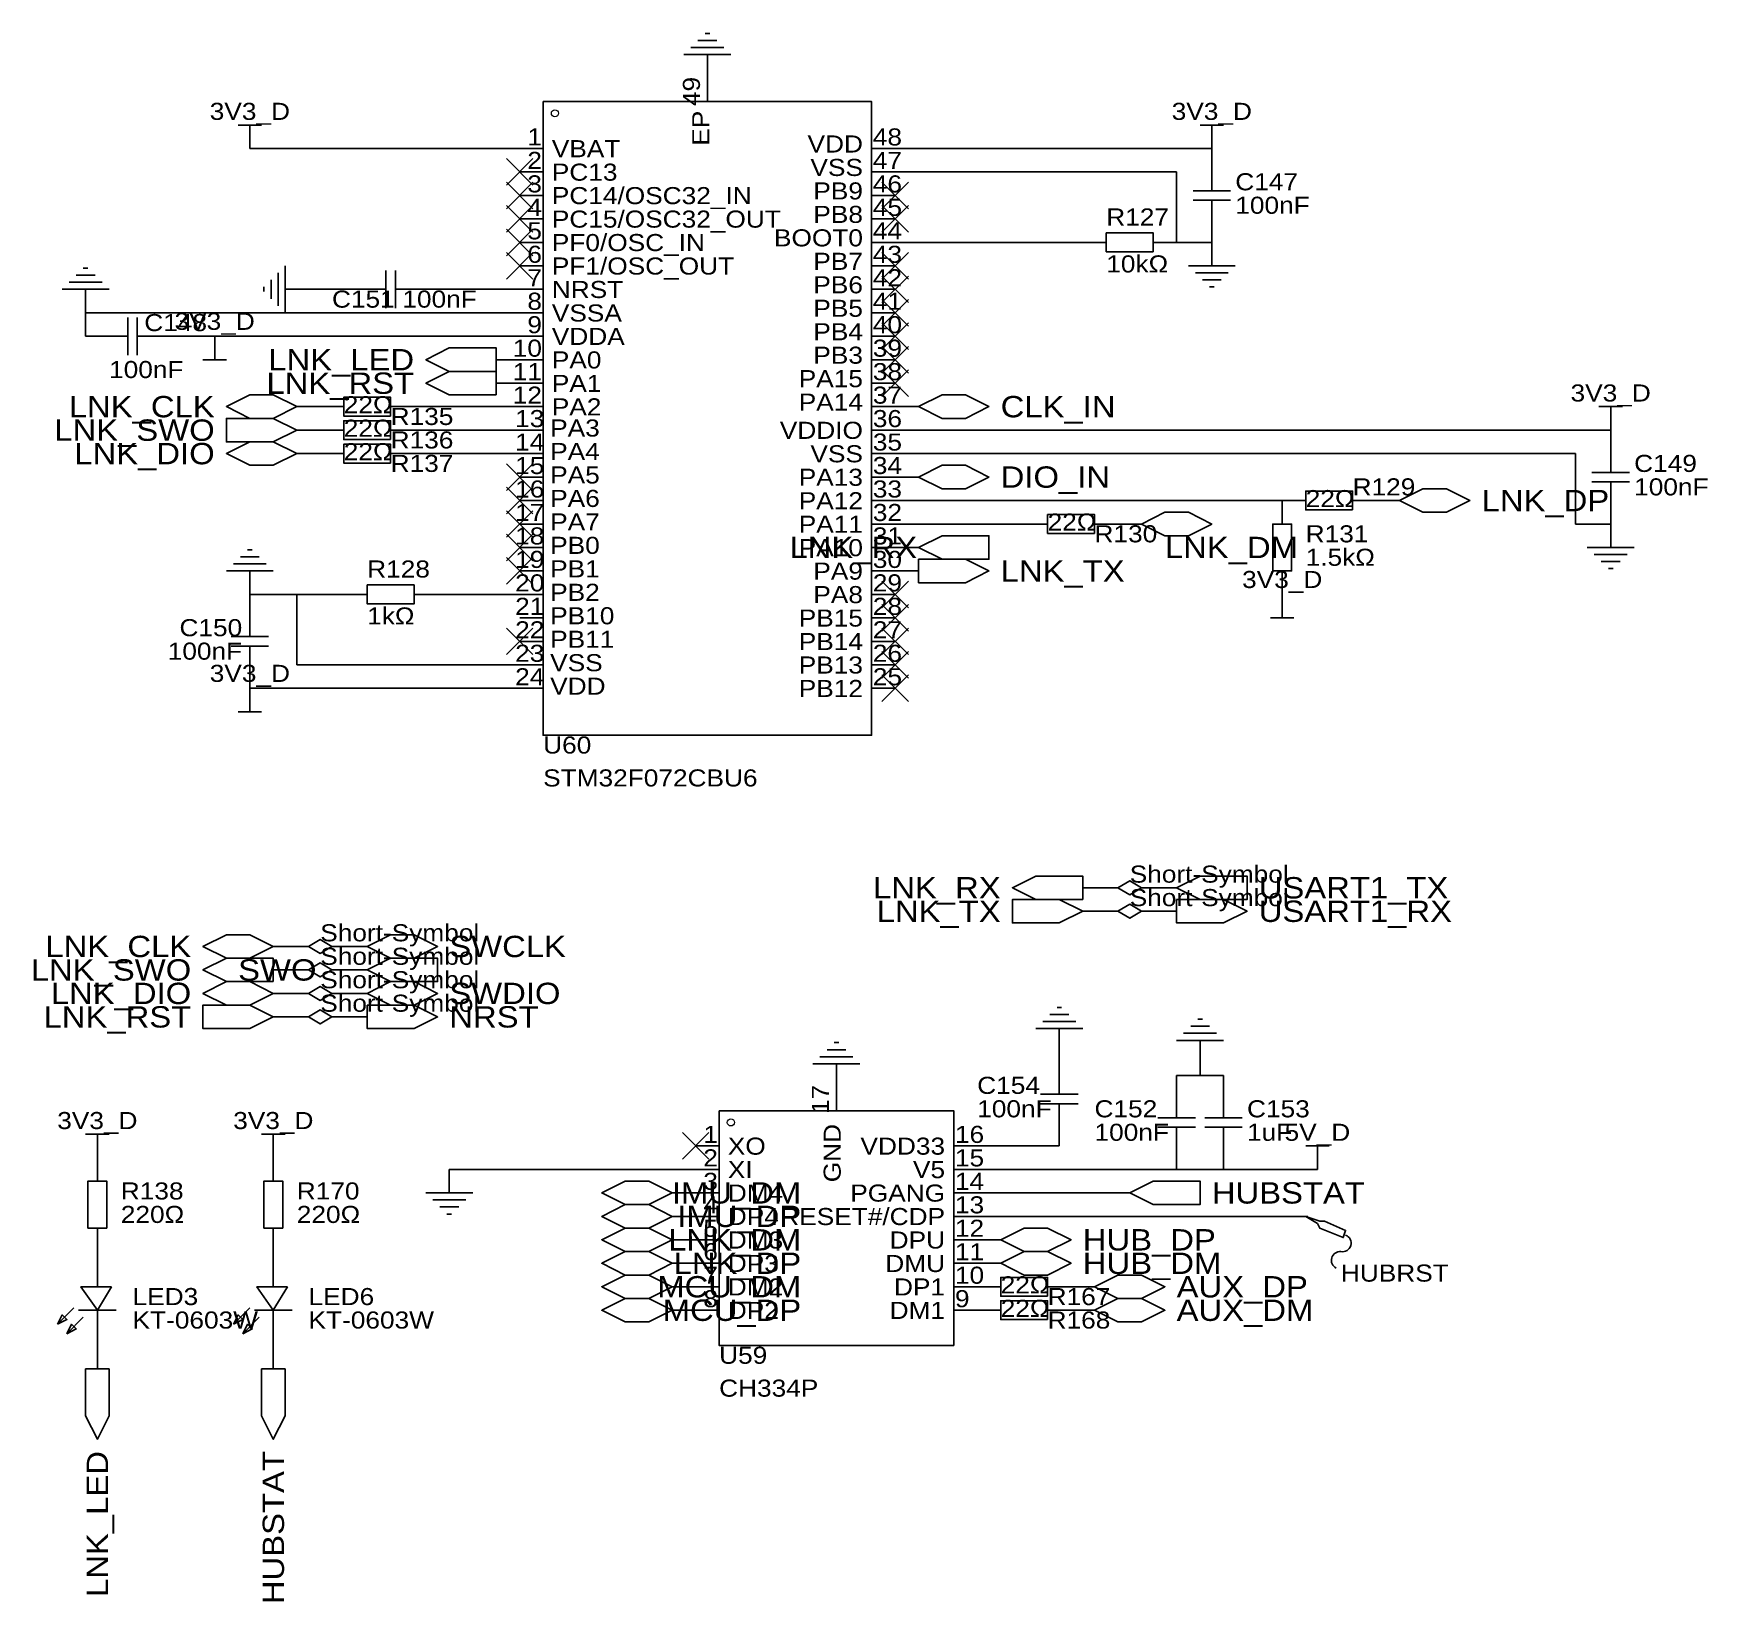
# Model space of a CAD drawing. Header units: millimetres. Extents: x 6 to 187, y 26 to 195.
import ezdxf
from ezdxf.enums import TextEntityAlignment as Align

# ---------------------------------------------------------------- set-up
doc = ezdxf.new("R2010")
doc.units = ezdxf.units.MM
doc.header["$MEASUREMENT"] = 0
doc.styles.get("Standard").update_dxf_attribs({"font": 'arial.ttf'})

msp = doc.modelspace()

# ---------------------------------------------------------------- linework, layer by layer
at = {"color": 1, "true_color": 0xa00000}
for points in [[(79.76, 194.56), (77.72, 194.56)], [(78.99, 195.33), (78.49, 195.33)], [(81.28, 193.04), (76.2, 193.04)], [(80.52, 193.8), (76.96, 193.8)], [(27.94, 185.42), (30.48, 185.42)], [(29.21, 185.42), (29.21, 184.15)], [(132.08, 185.42), (134.62, 185.42)], [(133.35, 185.42), (133.35, 184.15)], [(133.35, 178.31), (133.35, 180.34)], [(131.32, 178.31), (135.38, 178.31)], [(135.38, 177.29), (131.32, 177.29)], [(133.35, 175.26), (133.35, 177.29)], [(12.45, 169.16), (10.41, 169.16)], [(11.68, 169.93), (11.18, 169.93)], [(31.5, 168.66), (31.5, 166.62)], [(32.26, 169.42), (32.26, 165.86)], [(33.02, 170.18), (33.02, 165.1)], [(43.94, 165.61), (43.94, 169.67)], [(44.96, 169.67), (44.96, 165.61)], [(130.81, 170.18), (135.89, 170.18)], [(131.57, 169.42), (135.13, 169.42)], [(132.33, 168.66), (134.37, 168.66)], [(13.97, 167.64), (8.89, 167.64)], [(13.21, 168.4), (9.65, 168.4)], [(30.73, 167.89), (30.73, 167.39)], [(43.94, 167.64), (41.91, 167.64)], [(46.99, 167.64), (44.96, 167.64)], [(133.1, 167.89), (133.6, 167.89)], [(16, 160.53), (16, 164.59)], [(17.02, 164.59), (17.02, 160.53)], [(16, 162.56), (13.97, 162.56)], [(19.05, 162.56), (17.02, 162.56)], [(26.67, 160.02), (24.13, 160.02)], [(25.4, 160.02), (25.4, 161.29)], [(175.26, 154.94), (177.8, 154.94)], [(176.53, 154.94), (176.53, 153.67)], [(176.53, 147.83), (176.53, 149.86)], [(174.5, 147.83), (178.56, 147.83)], [(178.56, 146.81), (174.5, 146.81)], [(176.53, 144.78), (176.53, 146.81)], [(173.99, 139.7), (179.07, 139.7)], [(30.99, 137.92), (27.43, 137.92)], [(30.23, 138.68), (28.19, 138.68)], [(29.46, 139.45), (28.96, 139.45)], [(174.75, 138.94), (178.31, 138.94)], [(175.51, 138.18), (177.55, 138.18)], [(31.75, 137.16), (26.67, 137.16)], [(176.28, 137.41), (176.78, 137.41)], [(140.97, 132.08), (140.97, 133.35)], [(29.21, 130.05), (29.21, 132.08)], [(142.24, 132.08), (139.7, 132.08)], [(27.18, 130.05), (31.24, 130.05)], [(31.24, 129.03), (27.18, 129.03)], [(29.21, 127), (29.21, 129.03)], [(30.48, 121.92), (27.94, 121.92)], [(29.21, 121.92), (29.21, 123.19)], [(117.86, 89.15), (115.82, 89.15)], [(117.09, 89.92), (116.59, 89.92)], [(119.38, 87.63), (114.3, 87.63)], [(118.62, 88.39), (115.06, 88.39)], [(133.86, 87.12), (130.3, 87.12)], [(133.1, 87.88), (131.06, 87.88)], [(132.33, 88.65), (131.83, 88.65)], [(93.73, 85.34), (91.69, 85.34)], [(92.96, 86.11), (92.46, 86.11)], [(134.62, 86.36), (129.54, 86.36)], [(95.25, 83.82), (90.17, 83.82)], [(94.49, 84.58), (90.93, 84.58)], [(116.84, 80.52), (116.84, 82.55)], [(114.81, 80.52), (118.87, 80.52)], [(129.54, 77.98), (129.54, 80.01)], [(134.62, 80.01), (134.62, 77.98)], [(118.87, 79.5), (114.81, 79.5)], [(116.84, 77.47), (116.84, 79.5)], [(127.51, 77.98), (131.57, 77.98)], [(132.59, 77.98), (136.65, 77.98)], [(11.43, 76.2), (13.97, 76.2)], [(12.7, 76.2), (12.7, 74.93)], [(30.48, 76.2), (33.02, 76.2)], [(31.75, 76.2), (31.75, 74.93)], [(131.57, 76.96), (127.51, 76.96)], [(129.54, 74.93), (129.54, 76.96)], [(136.65, 76.96), (132.59, 76.96)], [(134.62, 76.96), (134.62, 74.93)], [(143.51, 74.93), (146.05, 74.93)], [(144.78, 74.93), (144.78, 73.66)], [(48.26, 69.85), (53.34, 69.85)], [(49.02, 69.09), (52.58, 69.09)], [(49.78, 68.33), (51.82, 68.33)], [(50.55, 67.56), (51.05, 67.56)], [(10.16, 57.4), (8.38, 55.63)], [(11.18, 56.39), (9.4, 54.61)], [(10.67, 57.15), (14.73, 57.15)], [(29.21, 57.4), (27.43, 55.63)], [(30.23, 56.39), (28.45, 54.61)], [(29.72, 57.15), (33.78, 57.15)]]:
    msp.add_lwpolyline(points, dxfattribs=at)
at = {"color": 1, "true_color": 0x880000}
for points in [[(78.74, 190.5), (78.74, 193.04)], [(78.74, 190.5), (78.74, 187.96)], [(29.21, 182.88), (29.21, 184.15)], [(133.35, 182.88), (133.35, 184.15)], [(58.42, 182.88), (60.96, 182.88)], [(99.06, 182.88), (96.52, 182.88)], [(133.35, 182.88), (133.35, 180.34)], [(58.42, 180.34), (60.96, 180.34)], [(99.06, 180.34), (96.52, 180.34)], [(58.42, 177.8), (60.96, 177.8)], [(99.06, 177.8), (96.52, 177.8)], [(58.42, 175.26), (60.96, 175.26)], [(99.06, 175.26), (96.52, 175.26)], [(133.35, 172.72), (133.35, 175.26)], [(58.42, 172.72), (60.96, 172.72)], [(99.06, 172.72), (96.52, 172.72)], [(119.38, 172.72), (121.92, 172.72)], [(129.54, 172.72), (127, 172.72)], [(133.35, 172.72), (133.35, 170.18)], [(58.42, 170.18), (60.96, 170.18)], [(99.06, 170.18), (96.52, 170.18)], [(11.43, 165.1), (11.43, 167.64)], [(35.56, 167.64), (33.02, 167.64)], [(39.37, 167.64), (41.91, 167.64)], [(49.53, 167.64), (46.99, 167.64)], [(58.42, 167.64), (60.96, 167.64)], [(99.06, 167.64), (96.52, 167.64)], [(58.42, 165.1), (60.96, 165.1)], [(99.06, 165.1), (96.52, 165.1)], [(11.43, 162.56), (13.97, 162.56)], [(21.59, 162.56), (19.05, 162.56)], [(25.4, 162.56), (25.4, 161.29)], [(58.42, 162.56), (60.96, 162.56)], [(99.06, 162.56), (96.52, 162.56)], [(58.42, 160.02), (55.88, 160.02)], [(58.42, 160.02), (60.96, 160.02)], [(99.06, 160.02), (96.52, 160.02)], [(58.42, 157.48), (55.88, 157.48)], [(58.42, 157.48), (60.96, 157.48)], [(99.06, 157.48), (96.52, 157.48)], [(36.83, 154.94), (34.29, 154.94)], [(36.83, 154.94), (39.37, 154.94)], [(46.99, 154.94), (44.45, 154.94)], [(58.42, 154.94), (60.96, 154.94)], [(99.06, 154.94), (96.52, 154.94)], [(99.06, 154.94), (101.6, 154.94)], [(36.83, 152.4), (34.29, 152.4)], [(36.83, 152.4), (39.37, 152.4)], [(46.99, 152.4), (44.45, 152.4)], [(58.42, 152.4), (60.96, 152.4)], [(99.06, 152.4), (96.52, 152.4)], [(176.53, 152.4), (176.53, 153.67)], [(176.53, 152.4), (176.53, 149.86)], [(36.83, 149.86), (34.29, 149.86)], [(36.83, 149.86), (39.37, 149.86)], [(46.99, 149.86), (44.45, 149.86)], [(58.42, 149.86), (60.96, 149.86)], [(99.06, 149.86), (96.52, 149.86)], [(58.42, 147.32), (60.96, 147.32)], [(99.06, 147.32), (96.52, 147.32)], [(99.06, 147.32), (101.6, 147.32)], [(58.42, 144.78), (60.96, 144.78)], [(99.06, 144.78), (96.52, 144.78)], [(140.97, 144.78), (143.51, 144.78)], [(140.97, 144.78), (140.97, 142.24)], [(151.13, 144.78), (148.59, 144.78)], [(151.13, 144.78), (153.67, 144.78)], [(176.53, 142.24), (176.53, 144.78)], [(58.42, 142.24), (60.96, 142.24)], [(99.06, 142.24), (96.52, 142.24)], [(113.03, 142.24), (115.57, 142.24)], [(123.19, 142.24), (120.65, 142.24)], [(123.19, 142.24), (125.73, 142.24)], [(176.53, 142.24), (176.53, 139.7)], [(58.42, 139.7), (60.96, 139.7)], [(99.06, 139.7), (96.52, 139.7)], [(99.06, 139.7), (101.6, 139.7)], [(29.21, 134.62), (29.21, 137.16)], [(58.42, 137.16), (60.96, 137.16)], [(99.06, 137.16), (96.52, 137.16)], [(99.06, 137.16), (101.6, 137.16)], [(140.97, 134.62), (140.97, 137.16)], [(29.21, 134.62), (29.21, 132.08)], [(39.37, 134.62), (41.91, 134.62)], [(49.53, 134.62), (46.99, 134.62)], [(58.42, 134.62), (60.96, 134.62)], [(99.06, 134.62), (96.52, 134.62)], [(140.97, 134.62), (140.97, 133.35)], [(58.42, 132.08), (60.96, 132.08)], [(99.06, 132.08), (96.52, 132.08)], [(58.42, 129.54), (60.96, 129.54)], [(99.06, 129.54), (96.52, 129.54)], [(29.21, 124.46), (29.21, 127)], [(58.42, 127), (60.96, 127)], [(99.06, 127), (96.52, 127)], [(29.21, 124.46), (29.21, 123.19)], [(58.42, 124.46), (60.96, 124.46)], [(99.06, 124.46), (96.52, 124.46)], [(121.92, 102.87), (119.38, 102.87)], [(121.92, 102.87), (123.19, 102.87)], [(127, 102.87), (125.73, 102.87)], [(127, 102.87), (129.54, 102.87)], [(121.92, 100.33), (119.38, 100.33)], [(121.92, 100.33), (123.19, 100.33)], [(127, 100.33), (125.73, 100.33)], [(127, 100.33), (129.54, 100.33)], [(34.29, 96.52), (31.75, 96.52)], [(34.29, 96.52), (35.56, 96.52)], [(39.37, 96.52), (38.1, 96.52)], [(39.37, 96.52), (41.91, 96.52)], [(34.29, 93.98), (31.75, 93.98)], [(34.29, 93.98), (35.56, 93.98)], [(39.37, 93.98), (38.1, 93.98)], [(39.37, 93.98), (41.91, 93.98)], [(34.29, 91.44), (31.75, 91.44)], [(34.29, 91.44), (35.56, 91.44)], [(39.37, 91.44), (38.1, 91.44)], [(39.37, 91.44), (41.91, 91.44)], [(34.29, 88.9), (31.75, 88.9)], [(34.29, 88.9), (35.56, 88.9)], [(39.37, 88.9), (38.1, 88.9)], [(39.37, 88.9), (41.91, 88.9)], [(116.84, 85.09), (116.84, 87.63)], [(132.08, 83.82), (132.08, 86.36)], [(92.71, 81.28), (92.71, 83.82)], [(116.84, 85.09), (116.84, 82.55)], [(129.54, 82.55), (129.54, 80.01)], [(134.62, 82.55), (134.62, 80.01)], [(92.71, 81.28), (92.71, 78.74)], [(116.84, 74.93), (116.84, 77.47)], [(12.7, 73.66), (12.7, 74.93)], [(31.75, 73.66), (31.75, 74.93)], [(77.47, 74.93), (80.01, 74.93)], [(107.95, 74.93), (105.41, 74.93)], [(129.54, 72.39), (129.54, 74.93)], [(134.62, 72.39), (134.62, 74.93)], [(12.7, 73.66), (12.7, 71.12)], [(31.75, 73.66), (31.75, 71.12)], [(144.78, 72.39), (144.78, 73.66)], [(50.8, 72.39), (50.8, 69.85)], [(77.47, 72.39), (80.01, 72.39)], [(107.95, 72.39), (105.41, 72.39)], [(77.47, 69.85), (74.93, 69.85)], [(77.47, 69.85), (80.01, 69.85)], [(107.95, 69.85), (105.41, 69.85)], [(121.92, 69.85), (124.46, 69.85)], [(77.47, 67.31), (74.93, 67.31)], [(77.47, 67.31), (80.01, 67.31)], [(107.95, 67.31), (105.41, 67.31)], [(143.51, 67.31), (143.76, 67.31)], [(12.7, 63.5), (12.7, 66.04)], [(31.75, 63.5), (31.75, 66.04)], [(12.7, 63.5), (12.7, 59.69)], [(31.75, 63.5), (31.75, 59.69)], [(77.47, 64.77), (74.93, 64.77)], [(77.47, 64.77), (80.01, 64.77)], [(107.95, 64.77), (105.41, 64.77)], [(107.95, 64.77), (110.49, 64.77)], [(77.47, 62.23), (74.93, 62.23)], [(77.47, 62.23), (80.01, 62.23)], [(107.95, 62.23), (105.41, 62.23)], [(107.95, 62.23), (110.49, 62.23)], [(77.47, 59.69), (74.93, 59.69)], [(77.47, 59.69), (80.01, 59.69)], [(107.95, 59.69), (105.41, 59.69)], [(107.95, 59.69), (110.49, 59.69)], [(118.11, 59.69), (115.57, 59.69)], [(118.11, 59.69), (120.65, 59.69)], [(12.7, 53.34), (12.7, 57.15)], [(31.75, 53.34), (31.75, 57.15)], [(77.47, 57.15), (74.93, 57.15)], [(77.47, 57.15), (80.01, 57.15)], [(107.95, 57.15), (105.41, 57.15)], [(107.95, 57.15), (110.49, 57.15)], [(118.11, 57.15), (115.57, 57.15)], [(118.11, 57.15), (120.65, 57.15)], [(12.7, 53.34), (12.7, 50.8)], [(31.75, 53.34), (31.75, 50.8)]]:
    msp.add_lwpolyline(points, dxfattribs=at)
at = {"color": 1, "true_color": 0xa00000}
for points in [[(60.96, 187.96), (60.96, 119.38), (96.52, 119.38), (96.52, 187.96)], [(127, 171.7), (127, 173.74), (121.92, 173.74), (121.92, 171.7)], [(55.88, 158.75), (50.8, 158.75), (48.26, 160.02), (50.8, 161.29), (55.88, 161.29)], [(55.88, 156.21), (50.8, 156.21), (48.26, 157.48), (50.8, 158.75), (55.88, 158.75)], [(34.29, 154.94), (31.75, 153.67), (29.21, 153.67), (26.67, 154.94), (29.21, 156.21), (31.75, 156.21)], [(44.45, 153.92), (44.45, 155.96), (39.37, 155.96), (39.37, 153.92)], [(101.6, 154.94), (104.14, 156.21), (106.68, 156.21), (109.22, 154.94), (106.68, 153.67), (104.14, 153.67)], [(34.29, 152.4), (31.75, 153.67), (26.67, 153.67), (26.67, 151.13), (31.75, 151.13)], [(44.45, 151.38), (44.45, 153.42), (39.37, 153.42), (39.37, 151.38)], [(34.29, 149.86), (31.75, 148.59), (29.21, 148.59), (26.67, 149.86), (29.21, 151.13), (31.75, 151.13)], [(44.45, 148.84), (44.45, 150.88), (39.37, 150.88), (39.37, 148.84)], [(101.6, 147.32), (104.14, 148.59), (106.68, 148.59), (109.22, 147.32), (106.68, 146.05), (104.14, 146.05)], [(148.59, 143.76), (148.59, 145.8), (143.51, 145.8), (143.51, 143.76)], [(153.67, 144.78), (156.21, 146.05), (158.75, 146.05), (161.29, 144.78), (158.75, 143.51), (156.21, 143.51)], [(120.65, 141.22), (120.65, 143.26), (115.57, 143.26), (115.57, 141.22)], [(125.73, 142.24), (128.27, 143.51), (130.81, 143.51), (133.35, 142.24), (130.81, 140.97), (128.27, 140.97)], [(139.95, 137.16), (141.99, 137.16), (141.99, 142.24), (139.95, 142.24)], [(101.6, 139.7), (104.14, 138.43), (109.22, 138.43), (109.22, 140.97), (104.14, 140.97)], [(101.6, 138.43), (106.68, 138.43), (109.22, 137.16), (106.68, 135.89), (101.6, 135.89)], [(41.91, 135.64), (41.91, 133.6), (46.99, 133.6), (46.99, 135.64)], [(119.38, 101.6), (114.3, 101.6), (111.76, 102.87), (114.3, 104.14), (119.38, 104.14)], [(123.19, 102.87), (124.46, 103.63), (125.73, 102.87), (124.46, 102.11)], [(129.54, 102.87), (132.08, 101.6), (137.16, 101.6), (137.16, 104.14), (132.08, 104.14)], [(119.38, 100.33), (116.84, 101.6), (111.76, 101.6), (111.76, 99.06), (116.84, 99.06)], [(129.54, 101.6), (134.62, 101.6), (137.16, 100.33), (134.62, 99.06), (129.54, 99.06)], [(123.19, 100.33), (124.46, 101.09), (125.73, 100.33), (124.46, 99.57)], [(31.75, 96.52), (29.21, 95.25), (26.67, 95.25), (24.13, 96.52), (26.67, 97.79), (29.21, 97.79)], [(35.56, 96.52), (36.83, 97.28), (38.1, 96.52), (36.83, 95.76)], [(41.91, 96.52), (44.45, 97.79), (46.99, 97.79), (49.53, 96.52), (46.99, 95.25), (44.45, 95.25)], [(31.75, 92.71), (26.67, 92.71), (24.13, 93.98), (26.67, 95.25), (31.75, 95.25)], [(35.56, 93.98), (36.83, 94.74), (38.1, 93.98), (36.83, 93.22)], [(41.91, 93.98), (44.45, 92.71), (49.53, 92.71), (49.53, 95.25), (44.45, 95.25)], [(31.75, 91.44), (29.21, 90.17), (26.67, 90.17), (24.13, 91.44), (26.67, 92.71), (29.21, 92.71)], [(41.91, 91.44), (44.45, 92.71), (46.99, 92.71), (49.53, 91.44), (46.99, 90.17), (44.45, 90.17)], [(35.56, 91.44), (36.83, 92.2), (38.1, 91.44), (36.83, 90.68)], [(31.75, 88.9), (29.21, 90.17), (24.13, 90.17), (24.13, 87.63), (29.21, 87.63)], [(35.56, 88.9), (36.83, 89.66), (38.1, 88.9), (36.83, 88.14)], [(41.91, 90.17), (46.99, 90.17), (49.53, 88.9), (46.99, 87.63), (41.91, 87.63)], [(80.01, 78.74), (80.01, 53.34), (105.41, 53.34), (105.41, 78.74)], [(11.68, 66.04), (13.72, 66.04), (13.72, 71.12), (11.68, 71.12)], [(30.73, 66.04), (32.77, 66.04), (32.77, 71.12), (30.73, 71.12)], [(74.93, 69.85), (72.39, 68.58), (69.85, 68.58), (67.31, 69.85), (69.85, 71.12), (72.39, 71.12)], [(124.46, 69.85), (127, 68.58), (132.08, 68.58), (132.08, 71.12), (127, 71.12)], [(74.93, 67.31), (72.39, 66.04), (69.85, 66.04), (67.31, 67.31), (69.85, 68.58), (72.39, 68.58)], [(143.51, 67.31), (145.03, 66.8), (145.54, 66.8), (147.83, 65.79), (147.57, 65.02), (145.03, 66.04), (144.78, 66.55)], [(74.93, 64.77), (72.39, 63.5), (69.85, 63.5), (67.31, 64.77), (69.85, 66.04), (72.39, 66.04)], [(110.49, 64.77), (113.03, 66.04), (115.57, 66.04), (118.11, 64.77), (115.57, 63.5), (113.03, 63.5)], [(74.93, 62.23), (72.39, 60.96), (69.85, 60.96), (67.31, 62.23), (69.85, 63.5), (72.39, 63.5)], [(110.49, 62.23), (113.03, 63.5), (115.57, 63.5), (118.11, 62.23), (115.57, 60.96), (113.03, 60.96)], [(74.93, 59.69), (72.39, 58.42), (69.85, 58.42), (67.31, 59.69), (69.85, 60.96), (72.39, 60.96)], [(115.57, 58.67), (115.57, 60.71), (110.49, 60.71), (110.49, 58.67)], [(120.65, 59.69), (123.19, 60.96), (125.73, 60.96), (128.27, 59.69), (125.73, 58.42), (123.19, 58.42)], [(14.22, 59.69), (12.7, 57.15), (10.92, 59.69)], [(33.27, 59.69), (31.75, 57.15), (29.97, 59.69)], [(74.93, 57.15), (72.39, 55.88), (69.85, 55.88), (67.31, 57.15), (69.85, 58.42), (72.39, 58.42)], [(115.57, 56.13), (115.57, 58.17), (110.49, 58.17), (110.49, 56.13)], [(120.65, 57.15), (123.19, 58.42), (125.73, 58.42), (128.27, 57.15), (125.73, 55.88), (123.19, 55.88)], [(8.38, 55.63), (8.89, 56.64), (9.4, 56.13)], [(27.43, 55.63), (27.94, 56.64), (28.45, 56.13)], [(9.4, 54.61), (9.91, 55.63), (10.41, 55.12)], [(28.45, 54.61), (28.96, 55.63), (29.46, 55.12)], [(13.97, 50.8), (13.97, 45.72), (12.7, 43.18), (11.43, 45.72), (11.43, 50.8)], [(33.02, 50.8), (33.02, 45.72), (31.75, 43.18), (30.48, 45.72), (30.48, 50.8)]]:
    msp.add_lwpolyline(points, close=True, dxfattribs=at)
at = {"color": 1, "true_color": 0x008800}
for points in [[(29.21, 182.88), (58.42, 182.88)], [(133.35, 182.88), (99.06, 182.88)], [(99.06, 180.34), (129.54, 180.34)], [(129.54, 180.34), (129.54, 172.72)], [(119.38, 172.72), (99.06, 172.72)], [(133.35, 172.72), (129.54, 172.72)], [(39.37, 167.64), (35.56, 167.64)], [(58.42, 167.64), (49.53, 167.64)], [(11.43, 162.56), (11.43, 165.1)], [(11.43, 165.1), (58.42, 165.1)], [(25.4, 162.56), (21.59, 162.56)], [(25.4, 162.56), (58.42, 162.56)], [(58.42, 154.94), (46.99, 154.94)], [(58.42, 152.4), (46.99, 152.4)], [(176.53, 152.4), (99.06, 152.4)], [(58.42, 149.86), (46.99, 149.86)], [(99.06, 149.86), (172.72, 149.86)], [(172.72, 149.86), (172.72, 142.24)], [(140.97, 144.78), (99.06, 144.78)], [(99.06, 142.24), (113.03, 142.24)], [(172.72, 142.24), (176.53, 142.24)], [(29.21, 134.62), (34.29, 134.62)], [(34.29, 134.62), (34.29, 127)], [(34.29, 134.62), (39.37, 134.62)], [(49.53, 134.62), (58.42, 134.62)], [(34.29, 127), (58.42, 127)], [(29.21, 124.46), (58.42, 124.46)], [(132.08, 83.82), (132.08, 82.55)], [(129.54, 82.55), (132.08, 82.55)], [(132.08, 82.55), (134.62, 82.55)], [(116.84, 74.93), (107.95, 74.93)], [(50.8, 72.39), (77.47, 72.39)], [(129.54, 72.39), (107.95, 72.39)], [(134.62, 72.39), (129.54, 72.39)], [(134.62, 72.39), (144.78, 72.39)], [(121.92, 69.85), (107.95, 69.85)], [(143.51, 67.31), (107.95, 67.31)]]:
    msp.add_lwpolyline(points, dxfattribs=at)
at = {"color": 1, "true_color": 0x33cc33}
for points in [[(59.86, 181.78), (56.98, 178.9)], [(56.98, 181.78), (59.86, 178.9)], [(59.86, 179.24), (56.98, 176.36)], [(56.98, 179.24), (59.86, 176.36)], [(100.5, 179.24), (97.62, 176.36)], [(97.62, 179.24), (100.5, 176.36)], [(59.86, 176.7), (56.98, 173.82)], [(56.98, 176.7), (59.86, 173.82)], [(100.5, 176.7), (97.62, 173.82)], [(97.62, 176.7), (100.5, 173.82)], [(59.86, 174.16), (56.98, 171.28)], [(56.98, 174.16), (59.86, 171.28)], [(59.86, 171.62), (56.98, 168.74)], [(56.98, 171.62), (59.86, 168.74)], [(100.5, 171.62), (97.62, 168.74)], [(97.62, 171.62), (100.5, 168.74)], [(100.5, 169.08), (97.62, 166.2)], [(97.62, 169.08), (100.5, 166.2)], [(100.5, 166.54), (97.62, 163.66)], [(97.62, 166.54), (100.5, 163.66)], [(100.5, 164), (97.62, 161.12)], [(97.62, 164), (100.5, 161.12)], [(100.5, 161.46), (97.62, 158.58)], [(97.62, 161.46), (100.5, 158.58)], [(100.5, 158.92), (97.62, 156.04)], [(97.62, 158.92), (100.5, 156.04)], [(59.86, 148.76), (56.98, 145.88)], [(56.98, 148.76), (59.86, 145.88)], [(59.86, 146.22), (56.98, 143.34)], [(56.98, 146.22), (59.86, 143.34)], [(59.86, 143.68), (56.98, 140.8)], [(56.98, 143.68), (59.86, 140.8)], [(59.86, 141.14), (56.98, 138.26)], [(56.98, 141.14), (59.86, 138.26)], [(59.86, 138.6), (56.98, 135.72)], [(56.98, 138.6), (59.86, 135.72)], [(100.5, 136.06), (97.62, 133.18)], [(97.62, 136.06), (100.5, 133.18)], [(100.5, 133.52), (97.62, 130.64)], [(97.62, 133.52), (100.5, 130.64)], [(59.86, 130.98), (56.98, 128.1)], [(56.98, 130.98), (59.86, 128.1)], [(100.5, 130.98), (97.62, 128.1)], [(97.62, 130.98), (100.5, 128.1)], [(100.5, 128.44), (97.62, 125.56)], [(97.62, 128.44), (100.5, 125.56)], [(100.5, 125.9), (97.62, 123.02)], [(97.62, 125.9), (100.5, 123.02)], [(78.91, 76.37), (76.03, 73.49)], [(76.03, 76.37), (78.91, 73.49)]]:
    msp.add_lwpolyline(points, dxfattribs=at)
at = {"color": 1, "lineweight": 0, "true_color": 0xa00000}
for centre in [(62.23, 186.69), (81.28, 77.47)]:
    msp.add_circle(centre, 0.381, dxfattribs=at)
at = {"color": 1, "true_color": 0xa00000}
for centre, radius, start, end in [((147.5, 64.41), 0.928, 258.8182, 429.291), ((147.23, 62.56), 0.94, 84.3595, 243.7498)]:
    msp.add_arc(centre, radius, start, end, dxfattribs=at)

# ---------------------------------------------------------------- texts
at = {"color": 1, "true_color": 0x000000, "width": 1.1}
for s, p in [('49', (78.49, 187.47)), ('17', (92.46, 78.38))]:
    msp.add_text(s, height=1.849, rotation=90, dxfattribs=at).set_placement(p, align=Align.BOTTOM_LEFT)
at = {"color": 1, "true_color": 0x000080, "width": 1.1}
for s, p in [('3V3_D', (29.21, 185.42)), ('3V3_D', (29.21, 185.42)), ('3V3_D', (133.35, 185.42)), ('3V3_D', (133.35, 185.42)), ('3V3_D', (176.53, 154.94)), ('3V3_D', (176.53, 154.94)), ('3V3_D', (12.7, 76.2)), ('3V3_D', (12.7, 76.2)), ('3V3_D', (31.75, 76.2)), ('3V3_D', (31.75, 76.2)), ('5V_D', (144.78, 74.93)), ('5V_D', (144.78, 74.93))]:
    msp.add_text(s, height=1.849, dxfattribs=at).set_placement(p, align=Align.BOTTOM_CENTER)
at = {"color": 1, "true_color": 0x000000, "width": 1.1}
for s, p in [('EP', (79.5, 186.97)), ('GND', (93.73, 77.31))]:
    msp.add_text(s, height=1.849, rotation=90, dxfattribs=at).set_placement(p, align=Align.BOTTOM_RIGHT)
for s, height, p in [('1', 1.85, (60.83, 182.65)), ('VDD', 1.849, (95.58, 181.89)), ('2', 1.85, (60.83, 180.11)), ('VSS', 1.849, (95.58, 179.35)), ('3', 1.85, (60.83, 177.57)), ('PB9', 1.849, (95.58, 176.81)), ('4', 1.85, (60.83, 175.03)), ('PB8', 1.849, (95.58, 174.27)), ('5', 1.85, (60.83, 172.49)), ('BOOT0', 1.849, (95.58, 171.73)), ('6', 1.85, (60.83, 169.95)), ('PB7', 1.849, (95.58, 169.19)), ('7', 1.85, (60.83, 167.41)), ('PB6', 1.849, (95.58, 166.65)), ('8', 1.85, (60.83, 164.87)), ('PB5', 1.849, (95.58, 164.11)), ('9', 1.85, (60.83, 162.33)), ('PB4', 1.849, (95.58, 161.57)), ('10', 1.849, (60.83, 159.79)), ('PB3', 1.849, (95.58, 159.03)), ('11', 1.849, (60.83, 157.25)), ('PA15', 1.849, (95.58, 156.49)), ('12', 1.849, (60.83, 154.71)), ('PA14', 1.849, (95.58, 153.95)), ('13', 1.849, (61.09, 152.17)), ('VDDIO', 1.849, (95.58, 150.9)), ('14', 1.849, (61.09, 149.63)), ('VSS', 1.849, (95.58, 148.36)), ('15', 1.849, (61.09, 147.09)), ('16', 1.849, (61.09, 144.55)), ('PA13', 1.849, (95.58, 145.82)), ('PA12', 1.849, (95.58, 143.28)), ('17', 1.849, (61.09, 142.01)), ('18', 1.849, (61.09, 139.47)), ('PA11', 1.849, (95.58, 140.74)), ('PA10', 1.849, (95.58, 138.2)), ('19', 1.849, (61.09, 136.93)), ('PA9', 1.849, (95.58, 135.66)), ('20', 1.849, (61.09, 134.39)), ('21', 1.849, (61.09, 131.85)), ('PA8', 1.849, (95.58, 133.12)), ('PB15', 1.849, (95.58, 130.58)), ('22', 1.849, (61.09, 129.31)), ('23', 1.849, (61.09, 126.77)), ('PB14', 1.849, (95.58, 128.04)), ('PB13', 1.849, (95.58, 125.5)), ('24', 1.849, (61.09, 124.23)), ('PB12', 1.849, (95.58, 122.96)), ('1', 1.85, (79.88, 74.7)), ('2', 1.85, (79.88, 72.16)), ('VDD33', 1.849, (104.47, 73.43)), ('V5', 1.849, (104.47, 70.89)), ('3', 1.85, (79.88, 69.62)), ('PGANG', 1.849, (104.47, 68.35)), ('4', 1.85, (79.88, 67.08)), ('RESET#/CDP', 1.849, (104.47, 65.81)), ('5', 1.85, (79.88, 64.54)), ('DPU', 1.849, (104.47, 63.27)), ('6', 1.85, (79.88, 62)), ('7', 1.85, (79.88, 59.46)), ('DMU', 1.849, (104.47, 60.73)), ('DP1', 1.849, (104.47, 58.19)), ('8', 1.85, (79.88, 56.92)), ('DM1', 1.849, (104.47, 55.65))]:
    msp.add_text(s, height=height, dxfattribs=at).set_placement(p, align=Align.BOTTOM_RIGHT)
for s, height, p in [('48', 1.849, (96.65, 182.65)), ('VBAT', 1.849, (61.9, 181.38)), ('PC13', 1.849, (61.9, 178.84)), ('47', 1.849, (96.65, 180.11)), ('46', 1.849, (96.65, 177.57)), ('PC14/OSC32_IN', 1.8491, (61.9, 176.3)), ('PC15/OSC32_OUT', 1.8491, (61.9, 173.76)), ('45', 1.849, (96.65, 175.03)), ('44', 1.849, (96.65, 172.49)), ('PF0/OSC_IN', 1.849, (61.9, 171.22)), ('43', 1.849, (96.65, 169.95)), ('PF1/OSC_OUT', 1.8491, (61.9, 168.68)), ('NRST', 1.849, (61.9, 166.14)), ('42', 1.849, (96.65, 167.41)), ('41', 1.849, (96.65, 164.87)), ('VSSA', 1.849, (61.9, 163.6)), ('VDDA', 1.849, (61.9, 161.06)), ('40', 1.849, (96.65, 162.33)), ('39', 1.849, (96.65, 159.79)), ('PA0', 1.849, (61.9, 158.52)), ('38', 1.849, (96.65, 157.25)), ('PA1', 1.849, (61.9, 155.98)), ('PA2', 1.849, (61.9, 153.44)), ('37', 1.849, (96.65, 154.71)), ('36', 1.849, (96.65, 152.17)), ('PA3', 1.849, (61.72, 151.15)), ('PA4', 1.849, (61.72, 148.61)), ('35', 1.849, (96.65, 149.63)), ('34', 1.849, (96.65, 147.09)), ('PA5', 1.849, (61.72, 146.07)), ('33', 1.849, (96.65, 144.55)), ('PA6', 1.849, (61.72, 143.53)), ('PA7', 1.849, (61.72, 140.99)), ('32', 1.849, (96.65, 142.01)), ('31', 1.849, (96.65, 139.47)), ('PB0', 1.849, (61.72, 138.45)), ('PB1', 1.849, (61.72, 135.91)), ('30', 1.849, (96.65, 136.93)), ('29', 1.849, (96.65, 134.39)), ('PB2', 1.849, (61.72, 133.37)), ('28', 1.849, (96.65, 131.85)), ('PB10', 1.849, (61.72, 130.83)), ('PB11', 1.849, (61.72, 128.29)), ('27', 1.849, (96.65, 129.31)), ('26', 1.849, (96.65, 126.77)), ('VSS', 1.849, (61.72, 125.75)), ('VDD', 1.849, (61.72, 123.21)), ('25', 1.849, (96.65, 124.23)), ('16', 1.849, (105.54, 74.7)), ('XO', 1.849, (80.95, 73.43)), ('15', 1.849, (105.54, 72.16)), ('XI', 1.849, (80.95, 70.89)), ('DM4', 1.849, (80.95, 68.35)), ('14', 1.849, (105.54, 69.62)), ('13', 1.849, (105.54, 67.08)), ('DP4', 1.849, (80.95, 65.81)), ('DM3', 1.849, (80.95, 63.27)), ('12', 1.849, (105.54, 64.54)), ('11', 1.849, (105.54, 62)), ('DP3', 1.849, (80.95, 60.73)), ('10', 1.849, (105.54, 59.46)), ('DM2', 1.849, (80.95, 58.19)), ('DP2', 1.849, (80.95, 55.65)), ('9', 1.85, (105.54, 56.92))]:
    msp.add_text(s, height=height, dxfattribs=at).set_placement(p, align=Align.BOTTOM_LEFT)
at = {"color": 1, "true_color": 0x000080, "width": 1.1}
for s, height, p in [('C147', 1.849, (135.89, 177.8)), ('100nF', 1.849, (135.89, 175.26)), ('R127', 1.849, (121.92, 173.99)), ('10kΩ', 1.849, (121.92, 168.91)), ('C151', 1.849, (38.1, 165.1)), ('100nF', 1.849, (45.72, 165.1)), ('C148', 1.849, (17.78, 162.56)), ('100nF', 1.849, (13.97, 157.48)), ('22Ω', 1.849, (39.37, 153.67)), ('R135', 1.849, (44.45, 152.4)), ('22Ω', 1.849, (39.37, 151.13)), ('R136', 1.849, (44.45, 149.86)), ('22Ω', 1.849, (39.37, 148.59)), ('R137', 1.849, (44.45, 147.32)), ('C149', 1.849, (179.07, 147.32)), ('R129', 1.849, (148.59, 144.78)), ('100nF', 1.849, (179.07, 144.78)), ('22Ω', 1.849, (143.51, 143.51)), ('22Ω', 1.849, (115.57, 140.97)), ('R130', 1.849, (120.65, 139.7)), ('R131', 1.849, (143.51, 139.7)), ('1.5kΩ', 1.849, (143.51, 137.16)), ('R128', 1.849, (41.91, 135.89)), ('1kΩ', 1.849, (41.91, 130.81)), ('C150', 1.849, (21.59, 129.54)), ('100nF', 1.849, (20.32, 127)), ('U60', 1.849, (60.96, 116.84)), ('STM32F072CBU6', 1.8491, (60.96, 113.28)), ('Short-Symbol', 1.8491, (124.46, 102.87)), ('Short-Symbol', 1.8491, (124.46, 100.33)), ('Short-Symbol', 1.8491, (36.83, 96.52)), ('Short-Symbol', 1.8491, (36.83, 93.98)), ('Short-Symbol', 1.8491, (36.83, 91.44)), ('Short-Symbol', 1.8491, (36.83, 88.9)), ('C154', 1.849, (107.95, 80.01)), ('100nF', 1.849, (107.95, 77.47)), ('C152', 1.849, (120.65, 77.47)), ('C153', 1.849, (137.16, 77.47)), ('100nF', 1.849, (120.65, 74.93)), ('1uF', 1.849, (137.16, 74.93)), ('R138', 1.849, (15.24, 68.58)), ('R170', 1.849, (34.29, 68.58)), ('220Ω', 1.849, (15.24, 66.04)), ('220Ω', 1.849, (34.29, 66.04)), ('HUBRST', 1.849, (147.32, 59.69)), ('22Ω', 1.849, (110.49, 58.42)), ('LED3', 1.849, (16.51, 57.15)), ('LED6', 1.849, (35.56, 57.15)), ('22Ω', 1.849, (110.49, 55.88)), ('R167', 1.849, (115.57, 57.15)), ('KT-0603W', 1.849, (16.51, 54.61)), ('KT-0603W', 1.849, (35.56, 54.61)), ('R168', 1.849, (115.57, 54.61)), ('U59', 1.849, (80.01, 50.8)), ('CH334P', 1.849, (80.01, 47.24))]:
    msp.add_text(s, height=height, dxfattribs=at).set_placement(p, align=Align.BOTTOM_LEFT)
for p in [(25.4, 165.1), (25.4, 165.1), (140.97, 137.16), (140.97, 137.16), (29.21, 127), (29.21, 127)]:
    msp.add_text('3V3_D', height=1.849, dxfattribs=at).set_placement(p, align=Align.TOP_CENTER)
for s, p in [('LNK_LED', (46.99, 160.02)), ('LNK_LED', (46.99, 160.02)), ('LNK_RST', (46.99, 157.48)), ('LNK_RST', (46.99, 157.48)), ('LNK_CLK', (25.4, 154.94)), ('LNK_CLK', (25.4, 154.94)), ('LNK_SWO', (25.4, 152.4)), ('LNK_SWO', (25.4, 152.4)), ('LNK_DIO', (25.4, 149.86)), ('LNK_DIO', (25.4, 149.86)), ('LNK_RX', (110.49, 102.87)), ('LNK_RX', (110.49, 102.87)), ('LNK_TX', (110.49, 100.33)), ('LNK_TX', (110.49, 100.33)), ('LNK_CLK', (22.86, 96.52)), ('LNK_CLK', (22.86, 96.52)), ('LNK_SWO', (22.86, 93.98)), ('LNK_SWO', (22.86, 93.98)), ('LNK_DIO', (22.86, 91.44)), ('LNK_DIO', (22.86, 91.44)), ('LNK_RST', (22.86, 88.9)), ('LNK_RST', (22.86, 88.9)), ('IMU_DM', (88.9, 69.85)), ('IMU_DM', (88.9, 69.85)), ('IMU_DP', (88.9, 67.31)), ('IMU_DP', (88.9, 67.31)), ('LNK_DM', (88.9, 64.77)), ('LNK_DM', (88.9, 64.77)), ('LNK_DP', (88.9, 62.23)), ('LNK_DP', (88.9, 62.23)), ('MCU_DM', (88.9, 59.69)), ('MCU_DM', (88.9, 59.69)), ('MCU_DP', (88.9, 57.15)), ('MCU_DP', (88.9, 57.15))]:
    msp.add_text(s, height=2.311, dxfattribs=at).set_placement(p, align=Align.MIDDLE_RIGHT)
for s, p in [('CLK_IN', (110.49, 154.94)), ('CLK_IN', (110.49, 154.94)), ('DIO_IN', (110.49, 147.32)), ('DIO_IN', (110.49, 147.32)), ('LNK_DP', (162.56, 144.78)), ('LNK_DP', (162.56, 144.78)), ('LNK_RX', (87.63, 139.7)), ('LNK_RX', (87.63, 139.7)), ('LNK_DM', (128.27, 139.7)), ('LNK_DM', (128.27, 139.7)), ('LNK_TX', (110.49, 137.16)), ('LNK_TX', (110.49, 137.16)), ('USART1_TX', (138.43, 102.87)), ('USART1_TX', (138.43, 102.87)), ('USART1_RX', (138.43, 100.33)), ('USART1_RX', (138.43, 100.33)), ('SWCLK', (50.8, 96.52)), ('SWCLK', (50.8, 96.52)), ('SWO', (27.94, 93.98)), ('SWO', (27.94, 93.98)), ('SWDIO', (50.8, 91.44)), ('SWDIO', (50.8, 91.44)), ('NRST', (50.8, 88.9)), ('NRST', (50.8, 88.9)), ('HUBSTAT', (133.35, 69.85)), ('HUBSTAT', (133.35, 69.85)), ('HUB_DP', (119.38, 64.77)), ('HUB_DP', (119.38, 64.77)), ('HUB_DM', (119.38, 62.23)), ('HUB_DM', (119.38, 62.23)), ('AUX_DP', (129.54, 59.69)), ('AUX_DP', (129.54, 59.69)), ('AUX_DM', (129.54, 57.15)), ('AUX_DM', (129.54, 57.15))]:
    msp.add_text(s, height=2.311, dxfattribs=at).set_placement(p, align=Align.MIDDLE_LEFT)
for s, p in [('LNK_LED', (12.7, 41.91)), ('LNK_LED', (12.7, 41.91)), ('HUBSTAT', (31.75, 41.91)), ('HUBSTAT', (31.75, 41.91))]:
    msp.add_text(s, height=2.311, rotation=90, dxfattribs=at).set_placement(p, align=Align.MIDDLE_RIGHT)

doc.saveas('drawing.dxf')
